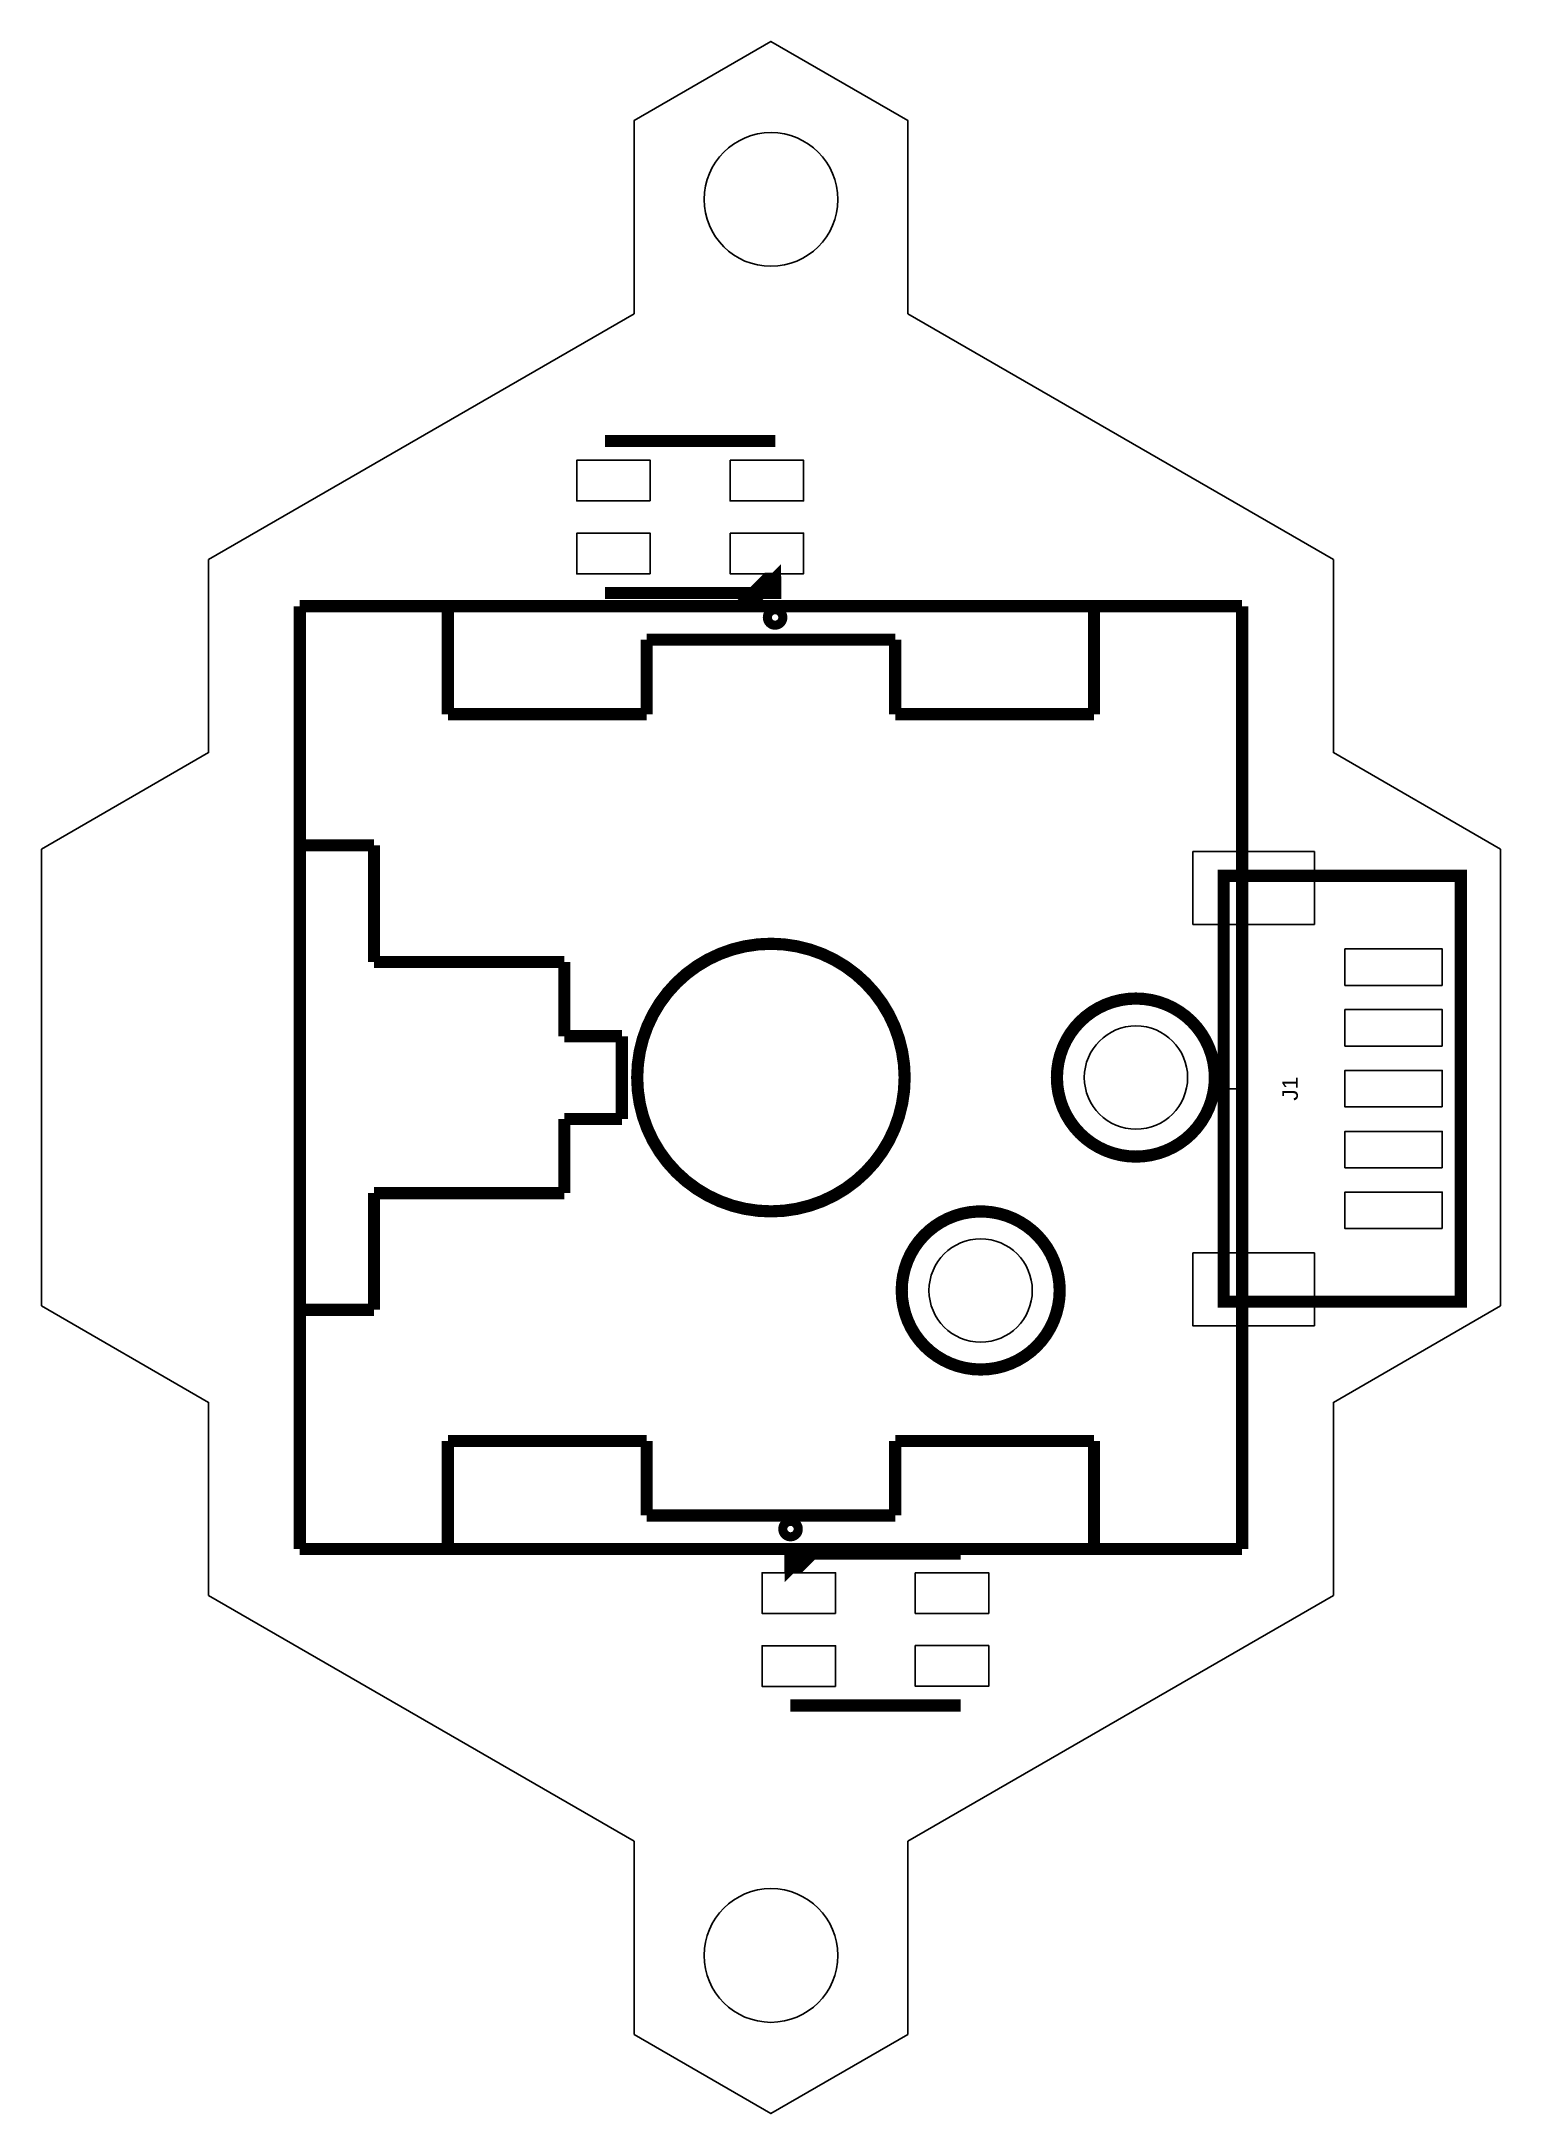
# Model space of a CAD drawing. Extents: x 38.1 to 62.1, y -2.5 to 31.5.
import ezdxf
from ezdxf.enums import TextEntityAlignment as Align

# ---------------------------------------------------------------- set-up
doc = ezdxf.new("R2010")
doc.units = 0
for name, color, linetype in [('ASSEMBLY_TOP', 7, 'CONTINUOUS'), ('BOTTOM', 132, 'CONTINUOUS'), ('OUTLINE', 7, 'CONTINUOUS'), ('SILKSCREEN_BOTTOM', 230, 'CONTINUOUS'), ('SILKSCREEN_TOP', 7, 'CONTINUOUS'), ('TOP', 1, 'CONTINUOUS')]:
    doc.layers.add(name, color=color, linetype=linetype)

msp = doc.modelspace()

# ---------------------------------------------------------------- linework, layer by layer
at = {"layer": 'ASSEMBLY_TOP'}
msp.add_lwpolyline([(57.53354, 14.3002), (57.53354, 10.80008), (61.43244, 10.80008), (61.43244, 17.80032), (57.53354, 17.80032), (57.53354, 14.3002), (57.78754, 14.3002)], dxfattribs=at)
at = {"layer": 'BOTTOM'}
for points in [[(48.10252, 23.96236), (48.10252, 24.63038), (46.89348, 24.63038), (46.89348, 23.96236)], [(49.41316, 24.63165), (49.41316, 23.96363), (50.6222, 23.96363), (50.6222, 24.63165)], [(48.10252, 22.76348), (48.10252, 23.4315), (46.89348, 23.4315), (46.89348, 22.76348)], [(49.41316, 23.43277), (49.41316, 22.76475), (50.6222, 22.76475), (50.6222, 23.43277)], [(51.15052, 5.67436), (51.15052, 6.34238), (49.94148, 6.34238), (49.94148, 5.67436)], [(52.46116, 6.34365), (52.46116, 5.67563), (53.6702, 5.67563), (53.6702, 6.34365)], [(51.15052, 4.47548), (51.15052, 5.1435), (49.94148, 5.1435), (49.94148, 4.47548)], [(52.46116, 5.14477), (52.46116, 4.47675), (53.6702, 4.47675), (53.6702, 5.14477)]]:
    msp.add_lwpolyline(points, close=True, dxfattribs=at)
for centre in [(56.09082, 14.48308), (53.53558, 10.98296)]:
    msp.add_circle(centre, 0.84963, dxfattribs=at)
at = {"layer": 'OUTLINE'}
msp.add_lwpolyline([(59.33694, 22.9997), (59.33694, 19.8247), (62.08776, 18.2372), (62.08776, 10.7315), (59.33694, 9.144), (59.33694, 5.969), (52.3367, 1.92786), (52.3367, -1.24714), (50.08626, -2.54762), (47.83836, -1.24714), (47.83836, 1.92786), (40.83812, 5.969), (40.83812, 9.144), (38.0873, 10.7315), (38.0873, 18.2372), (40.83812, 19.8247), (40.83812, 22.9997), (47.83836, 27.04084), (47.83836, 30.21838), (50.08626, 31.51632), (52.3367, 30.21838), (52.3367, 27.04084)], close=True, dxfattribs=at)
for points in [[(51.18608, 28.9179, 1), (48.98822, 28.919, 1)], [(52.2859, 14.48308, 1), (47.88662, 14.48308, 1)], [(51.18608, 0.0508, 1), (48.98822, 0.05108, 1)]]:
    msp.add_lwpolyline(points, format="xyb", close=True, dxfattribs=at)
at = {"layer": 'SILKSCREEN_BOTTOM', "const_width": 0.20066}
for points in [[(50.15738, 24.94788), (47.3583, 24.94788)], [(47.3583, 22.44852), (50.15738, 22.44852), (50.15484, 22.6822), (49.90084, 22.4282), (49.77384, 22.4282), (50.02784, 22.6822), (50.15484, 22.6822)], [(42.33672, 6.73354), (42.33672, 22.23262)], [(57.8358, 22.23262), (42.33672, 22.23262)], [(44.77258, 22.23262), (44.77258, 20.45716)], [(55.39994, 22.23262), (55.39994, 20.45716)], [(57.8358, 22.23262), (57.8358, 6.73354)], [(48.04156, 21.68144), (48.04156, 20.45716)], [(49.2633, 21.68144), (48.04156, 21.68144)], [(49.2633, 21.68144), (52.13096, 21.68144)], [(52.13096, 21.68144), (52.13096, 20.45716)], [(48.04156, 20.45716), (44.77258, 20.45716)], [(52.13096, 20.45716), (55.39994, 20.45716)], [(43.55846, 18.3007), (42.33672, 18.3007)], [(43.55846, 18.3007), (43.55846, 16.383)], [(46.68774, 16.383), (43.55846, 16.383)], [(46.68774, 16.383), (46.68774, 15.1638)], [(47.63516, 15.1638), (46.68774, 15.1638)], [(47.63516, 15.1638), (47.63516, 13.80236)], [(47.63516, 13.80236), (46.68774, 13.80236)], [(46.68774, 13.80236), (46.68774, 12.58316)], [(43.55846, 12.58316), (43.55846, 10.66546)], [(46.68774, 12.58316), (43.55846, 12.58316)], [(43.55846, 10.66546), (42.33672, 10.66546)], [(44.77258, 8.509), (44.77258, 6.73354)], [(48.04156, 8.509), (44.77258, 8.509)], [(48.04156, 7.28472), (48.04156, 8.509)], [(52.13096, 7.28472), (52.13096, 8.509)], [(52.13096, 8.509), (55.39994, 8.509)], [(55.39994, 6.73354), (55.39994, 8.509)], [(49.2633, 7.28472), (48.04156, 7.28472)], [(49.2633, 7.28472), (52.13096, 7.28472)], [(42.33672, 6.73354), (57.8358, 6.73354)], [(53.20538, 6.65988), (50.4063, 6.65988), (50.40884, 6.4262), (50.66284, 6.6802), (50.78984, 6.6802), (50.53584, 6.4262), (50.40884, 6.4262)], [(50.4063, 4.16052), (53.20538, 4.16052)]]:
    msp.add_lwpolyline(points, dxfattribs=at)
at = {"layer": 'SILKSCREEN_BOTTOM'}
for points, const_width in [([(50.28184, 22.0472, 1), (50.02784, 22.0472, 1), (50.28184, 22.0472)], 0.14986), ([(52.2859, 14.48308, 1), (47.88662, 14.48308, 1), (52.2859, 14.48308)], 0.20066), ([(57.38876, 14.48308, 1), (54.79034, 14.48308, 1), (57.38876, 14.48308)], 0.20066), ([(54.83606, 10.98296, 1.000092), (52.23764, 10.98296, 0.999908), (54.83606, 10.98296)], 0.20066), ([(50.53584, 7.0612, 1), (50.28184, 7.0612, 1), (50.53584, 7.0612)], 0.14986)]:
    msp.add_lwpolyline(points, format="xyb", dxfattribs=dict(at, const_width=const_width))
at = {"layer": 'SILKSCREEN_TOP', "const_width": 0.20066}
msp.add_lwpolyline([(57.53354, 10.80008), (61.43244, 10.80008), (61.43244, 17.80032), (57.53354, 17.80032), (57.53354, 10.80008)], dxfattribs=at)
at = {"layer": 'TOP'}
for points in [[(59.02579, 17.00022), (57.02681, 17.00022), (57.02681, 18.1991), (59.02579, 18.1991)], [(61.12764, 15.99946), (59.52744, 15.99946), (59.52744, 16.5989), (61.12764, 16.5989)], [(61.12764, 15.00124), (59.52744, 15.00124), (59.52744, 15.60068), (61.12764, 15.60068)], [(61.12764, 14.00048), (59.52744, 14.00048), (59.52744, 14.59992), (61.12764, 14.59992)], [(61.12764, 12.99972), (59.52744, 12.99972), (59.52744, 13.59916), (61.12764, 13.59916)], [(61.12764, 12.0015), (59.52744, 12.0015), (59.52744, 12.60094), (61.12764, 12.60094)], [(59.02579, 10.4013), (57.02681, 10.4013), (57.02681, 11.60018), (59.02579, 11.60018)]]:
    msp.add_lwpolyline(points, close=True, dxfattribs=at)
for centre in [(56.09082, 14.48308), (53.53558, 10.98296)]:
    msp.add_circle(centre, 0.84963, dxfattribs=at)

# ---------------------------------------------------------------- texts
at = {"layer": 'SILKSCREEN_TOP', "width": 1.1}
msp.add_text('J1', height=0.254, rotation=90, dxfattribs=at).set_placement((58.75274, 14.3002), align=Align.CENTER)

doc.saveas('drawing.dxf')
